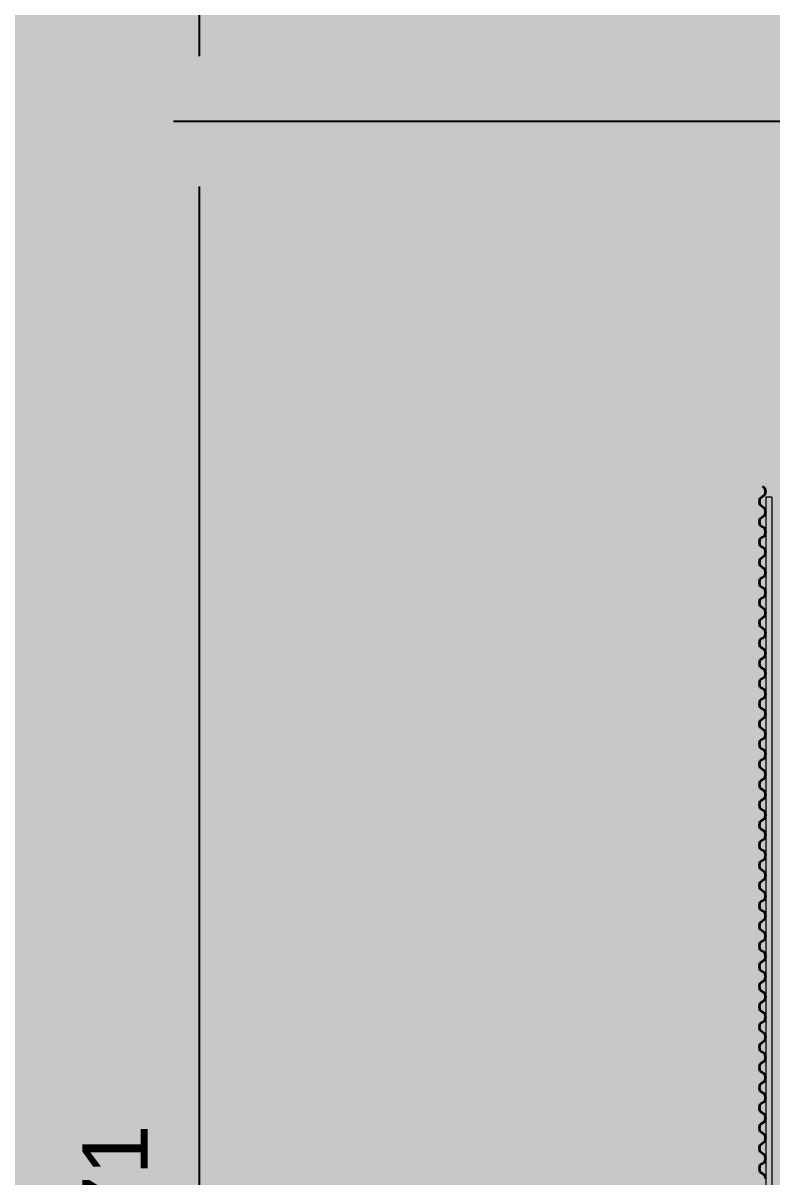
# Model space of a CAD drawing. Header units: millimetres. Extents: x 340455 to 340556, y 7380652 to 7380707.
# Drawn here: x 340479.01 to 340482.6, y 7380683.88 to 7380689.4 of the extents above; entities that cross this region are included whole.
import ezdxf

# ---------------------------------------------------------------- set-up
doc = ezdxf.new("R2010")
doc.units = ezdxf.units.MM
for name, color, linetype, lineweight in [('Anotações', 14, 'Continuous', 5), ('Cortado', 7, 'Continuous', 35), ('Hachuras', 8, 'Continuous', 5), ('Visto', 144, 'Continuous', 5)]:
    doc.layers.add(name, color=color, linetype=linetype, lineweight=lineweight)
doc.styles.add('UFABCSBC$0$ROMANS', font='arial.ttf')
doc.dimstyles.new('DIM', dxfattribs={"dimscale": 0.125, "dimtxt": 2.5, "dimasz": 2.5, "dimexe": 1, "dimexo": 1, "dimgap": 1.5, "dimtad": 1, "dimzin": 4, "dimtxsty": 'UFABCSBC$0$ROMANS', "dimcen": 0.09, "dimclrt": 256, "dimadec": 0, "dimazin": 0, "dimtfac": 1, "dimtix": 1, "dimtofl": 0, "dimtmove": 2, "dimatfit": 3, "dimfxl": 1, "dimtolj": 1, "dimtzin": 0, "dimarcsym": 0})

# ---------------------------------------------------------------- blocks, each defined once
blk = doc.blocks.new('SHAPE2DVIEW008')
at = {"color": 0}
for p, q in [((2491.6, -4591.2), (2508.7, -4586.8)), ((2491.6, -4591.2), (2508.7, -4586.8)), ((2508.7, -4586.8), (2525.8, -4591.2)), ((2508.7, -4586.8), (2525.8, -4591.2)), ((2588.4, -4591.2), (2605.5, -4586.8)), ((2588.4, -4591.2), (2605.5, -4586.8)), ((2605.5, -4586.8), (2622.6, -4591.2)), ((2605.5, -4586.8), (2622.6, -4591.2)), ((2685.2, -4591.2), (2702.3, -4586.8)), ((2685.2, -4591.2), (2702.3, -4586.8)), ((2702.3, -4586.8), (2719.4, -4591.2)), ((2702.3, -4586.8), (2719.4, -4591.2)), ((2782, -4591.2), (2799.1, -4586.8)), ((2782, -4591.2), (2799.1, -4586.8)), ((2799.1, -4586.8), (2816.2, -4591.2)), ((2799.1, -4586.8), (2816.2, -4591.2)), ((2878.8, -4591.2), (2895.9, -4586.8)), ((2878.8, -4591.2), (2895.9, -4586.8)), ((2895.9, -4586.8), (2913, -4591.2)), ((2895.9, -4586.8), (2913, -4591.2)), ((2975.6, -4591.2), (2992.7, -4586.8)), ((2975.6, -4591.2), (2992.7, -4586.8)), ((2992.7, -4586.8), (3009.8, -4591.2)), ((2992.7, -4586.8), (3009.8, -4591.2)), ((3072.4, -4591.2), (3089.5, -4586.8)), ((3072.4, -4591.2), (3089.5, -4586.8)), ((3089.5, -4586.8), (3106.6, -4591.2)), ((3089.5, -4586.8), (3106.6, -4591.2)), ((3169.2, -4591.2), (3186.3, -4586.8)), ((3169.2, -4591.2), (3186.3, -4586.8)), ((3186.3, -4586.8), (3203.4, -4591.2)), ((3186.3, -4586.8), (3203.4, -4591.2)), ((3266, -4591.2), (3283.1, -4586.8)), ((3266, -4591.2), (3283.1, -4586.8)), ((3283.1, -4586.8), (3300.2, -4591.2)), ((3283.1, -4586.8), (3300.2, -4591.2)), ((3362.8, -4591.2), (3379.9, -4586.8)), ((3362.8, -4591.2), (3379.9, -4586.8)), ((3379.9, -4586.8), (3397, -4591.2)), ((3379.9, -4586.8), (3397, -4591.2)), ((3459.6, -4591.2), (3476.7, -4586.8)), ((3459.6, -4591.2), (3476.7, -4586.8)), ((3476.7, -4586.8), (3493.8, -4591.2)), ((3476.7, -4586.8), (3493.8, -4591.2)), ((3556.4, -4591.2), (3573.5, -4586.8)), ((3556.4, -4591.2), (3573.5, -4586.8)), ((3573.5, -4586.8), (3590.6, -4591.2)), ((3573.5, -4586.8), (3590.6, -4591.2)), ((3653.2, -4591.2), (3670.3, -4586.8)), ((3653.2, -4591.2), (3670.3, -4586.8)), ((3670.3, -4586.8), (3687.4, -4591.2)), ((3670.3, -4586.8), (3687.4, -4591.2)), ((3750, -4591.2), (3767.1, -4586.8)), ((3750, -4591.2), (3767.1, -4586.8)), ((3767.1, -4586.8), (3784.2, -4591.2)), ((3767.1, -4586.8), (3784.2, -4591.2)), ((3846.8, -4591.2), (3863.9, -4586.8)), ((3846.8, -4591.2), (3863.9, -4586.8)), ((3863.9, -4586.8), (3881, -4591.2)), ((3863.9, -4586.8), (3881, -4591.2)), ((3943.6, -4591.2), (3960.7, -4586.8)), ((3943.6, -4591.2), (3960.7, -4586.8)), ((3960.7, -4586.8), (3977.8, -4591.2)), ((3960.7, -4586.8), (3977.8, -4591.2)), ((4040.4, -4591.2), (4057.5, -4586.8)), ((4040.4, -4591.2), (4057.5, -4586.8)), ((4057.5, -4586.8), (4074.6, -4591.2)), ((4057.5, -4586.8), (4074.6, -4591.2)), ((4137.2, -4591.2), (4154.3, -4586.8)), ((4137.2, -4591.2), (4154.3, -4586.8)), ((4154.3, -4586.8), (4171.4, -4591.2)), ((4154.3, -4586.8), (4171.4, -4591.2)), ((4234, -4591.2), (4251.1, -4586.8)), ((4234, -4591.2), (4251.1, -4586.8)), ((4251.1, -4586.8), (4268.2, -4591.2)), ((4251.1, -4586.8), (4268.2, -4591.2)), ((4330.8, -4591.2), (4347.9, -4586.8)), ((4330.8, -4591.2), (4347.9, -4586.8)), ((4347.9, -4586.8), (4365, -4591.2)), ((4347.9, -4586.8), (4365, -4591.2)), ((4427.6, -4591.2), (4444.7, -4586.8)), ((4427.6, -4591.2), (4444.7, -4586.8)), ((4444.7, -4586.8), (4461.8, -4591.2)), ((4444.7, -4586.8), (4461.8, -4591.2)), ((4524.4, -4591.2), (4541.5, -4586.8)), ((4524.4, -4591.2), (4541.5, -4586.8)), ((4541.5, -4586.8), (4558.6, -4591.2)), ((4541.5, -4586.8), (4558.6, -4591.2)), ((4621.2, -4591.2), (4638.3, -4586.8)), ((4621.2, -4591.2), (4638.3, -4586.8)), ((4638.3, -4586.8), (4655.4, -4591.2)), ((4638.3, -4586.8), (4655.4, -4591.2)), ((4718, -4591.2), (4735.1, -4586.8)), ((4718, -4591.2), (4735.1, -4586.8)), ((4735.1, -4586.8), (4752.2, -4591.2)), ((4735.1, -4586.8), (4752.2, -4591.2)), ((4814.8, -4591.2), (4831.9, -4586.8)), ((4814.8, -4591.2), (4831.9, -4586.8)), ((4831.9, -4586.8), (4849, -4591.2)), ((4831.9, -4586.8), (4849, -4591.2)), ((4911.6, -4591.2), (4928.7, -4586.8)), ((4911.6, -4591.2), (4928.7, -4586.8)), ((4928.7, -4586.8), (4945.8, -4591.2)), ((4928.7, -4586.8), (4945.8, -4591.2)), ((5008.4, -4591.2), (5025.5, -4586.8)), ((5008.4, -4591.2), (5025.5, -4586.8)), ((5025.5, -4586.8), (5042.6, -4591.2)), ((5025.5, -4586.8), (5042.6, -4591.2)), ((5105.2, -4591.2), (5122.3, -4586.8)), ((5105.2, -4591.2), (5122.3, -4586.8)), ((5122.3, -4586.8), (5139.4, -4591.2)), ((5122.3, -4586.8), (5139.4, -4591.2)), ((5202, -4591.2), (5219.1, -4586.8)), ((5202, -4591.2), (5219.1, -4586.8)), ((5219.1, -4586.8), (5236.2, -4591.2)), ((5219.1, -4586.8), (5236.2, -4591.2)), ((5298.8, -4591.2), (5315.9, -4586.8)), ((5298.8, -4591.2), (5315.9, -4586.8)), ((5315.9, -4586.8), (5333, -4591.2)), ((5315.9, -4586.8), (5333, -4591.2)), ((5395.6, -4591.2), (5412.7, -4586.8)), ((5395.6, -4591.2), (5412.7, -4586.8)), ((5412.7, -4586.8), (5429.8, -4591.2)), ((5412.7, -4586.8), (5429.8, -4591.2)), ((5492.4, -4591.2), (5509.5, -4586.8)), ((5492.4, -4591.2), (5509.5, -4586.8)), ((5509.5, -4586.8), (5526.6, -4591.2)), ((5509.5, -4586.8), (5526.6, -4591.2)), ((5589.2, -4591.2), (5606.3, -4586.8)), ((5589.2, -4591.2), (5606.3, -4586.8)), ((5606.3, -4586.8), (5623.4, -4591.2)), ((5606.3, -4586.8), (5623.4, -4591.2)), ((5686, -4591.2), (5703.1, -4586.8)), ((5686, -4591.2), (5703.1, -4586.8)), ((5703.1, -4586.8), (5720.2, -4591.2)), ((5703.1, -4586.8), (5720.2, -4591.2)), ((5724.9, -4617), (-3325.1, -4617)), ((2460.3, -4617), (2477.4, -4612.5)), ((2477.4, -4612.5), (2460.3, -4617)), ((2491.6, -4591.2), (2477.4, -4612.5)), ((2477.4, -4612.5), (2491.6, -4591.2)), ((2525.8, -4591.2), (2532.9, -4601.9)), ((2525.8, -4591.2), (2532.9, -4601.9)), ((2540, -4612.5), (2532.9, -4601.9)), ((2532.9, -4601.9), (2540, -4612.5)), ((2540, -4612.5), (2557.1, -4617)), ((2557.1, -4617), (2540, -4612.5)), ((2557.1, -4617), (2574.2, -4612.5)), ((2574.2, -4612.5), (2557.1, -4617)), ((2574.2, -4612.5), (2581.3, -4601.9)), ((2581.3, -4601.9), (2574.2, -4612.5)), ((2581.3, -4601.9), (2588.4, -4591.2)), ((2581.3, -4601.9), (2588.4, -4591.2)), ((2622.6, -4591.2), (2629.7, -4601.9)), ((2622.6, -4591.2), (2629.7, -4601.9)), ((2636.8, -4612.5), (2629.7, -4601.9)), ((2629.7, -4601.9), (2636.8, -4612.5)), ((2636.8, -4612.5), (2653.9, -4617)), ((2653.9, -4617), (2636.8, -4612.5)), ((2653.9, -4617), (2671, -4612.5)), ((2671, -4612.5), (2653.9, -4617)), ((2671, -4612.5), (2678.1, -4601.9)), ((2678.1, -4601.9), (2671, -4612.5)), ((2678.1, -4601.9), (2685.2, -4591.2)), ((2678.1, -4601.9), (2685.2, -4591.2)), ((2719.4, -4591.2), (2733.6, -4612.5)), ((2719.4, -4591.2), (2733.6, -4612.5)), ((2733.6, -4612.5), (2750.7, -4617)), ((2750.7, -4617), (2733.6, -4612.5)), ((2750.7, -4617), (2767.8, -4612.5)), ((2767.8, -4612.5), (2750.7, -4617)), ((2782, -4591.2), (2767.8, -4612.5)), ((2767.8, -4612.5), (2782, -4591.2)), ((2816.2, -4591.2), (2830.4, -4612.5)), ((2816.2, -4591.2), (2830.4, -4612.5)), ((2830.4, -4612.5), (2847.5, -4617)), ((2847.5, -4617), (2830.4, -4612.5)), ((2847.5, -4617), (2864.6, -4612.5)), ((2864.6, -4612.5), (2847.5, -4617)), ((2878.8, -4591.2), (2864.6, -4612.5)), ((2864.6, -4612.5), (2878.8, -4591.2)), ((2913, -4591.2), (2927.2, -4612.5)), ((2913, -4591.2), (2927.2, -4612.5)), ((2927.2, -4612.5), (2944.3, -4617)), ((2944.3, -4617), (2927.2, -4612.5)), ((2944.3, -4617), (2961.4, -4612.5)), ((2961.4, -4612.5), (2944.3, -4617)), ((2975.6, -4591.2), (2961.4, -4612.5)), ((2961.4, -4612.5), (2975.6, -4591.2)), ((3009.8, -4591.2), (3024, -4612.5)), ((3009.8, -4591.2), (3024, -4612.5)), ((3024, -4612.5), (3041.1, -4617)), ((3041.1, -4617), (3024, -4612.5)), ((3041.1, -4617), (3058.2, -4612.5)), ((3058.2, -4612.5), (3041.1, -4617)), ((3058.2, -4612.5), (3065.3, -4601.9)), ((3065.3, -4601.9), (3058.2, -4612.5)), ((3065.3, -4601.9), (3072.4, -4591.2)), ((3065.3, -4601.9), (3072.4, -4591.2)), ((3106.6, -4591.2), (3113.7, -4601.9)), ((3106.6, -4591.2), (3113.7, -4601.9)), ((3120.8, -4612.5), (3113.7, -4601.9)), ((3113.7, -4601.9), (3120.8, -4612.5)), ((3120.8, -4612.5), (3137.9, -4617)), ((3137.9, -4617), (3120.8, -4612.5)), ((3137.9, -4617), (3155, -4612.5)), ((3155, -4612.5), (3137.9, -4617)), ((3155, -4612.5), (3162.1, -4601.9)), ((3162.1, -4601.9), (3155, -4612.5)), ((3162.1, -4601.9), (3169.2, -4591.2)), ((3162.1, -4601.9), (3169.2, -4591.2)), ((3203.4, -4591.2), (3210.5, -4601.9)), ((3203.4, -4591.2), (3210.5, -4601.9)), ((3217.6, -4612.5), (3210.5, -4601.9)), ((3210.5, -4601.9), (3217.6, -4612.5)), ((3217.6, -4612.5), (3234.7, -4617)), ((3234.7, -4617), (3217.6, -4612.5)), ((3234.7, -4617), (3251.8, -4612.5)), ((3251.8, -4612.5), (3234.7, -4617)), ((3266, -4591.2), (3251.8, -4612.5)), ((3251.8, -4612.5), (3266, -4591.2)), ((3300.2, -4591.2), (3314.4, -4612.5)), ((3300.2, -4591.2), (3314.4, -4612.5)), ((3314.4, -4612.5), (3331.5, -4617)), ((3331.5, -4617), (3314.4, -4612.5)), ((3331.5, -4617), (3348.6, -4612.5)), ((3348.6, -4612.5), (3331.5, -4617)), ((3362.8, -4591.2), (3348.6, -4612.5)), ((3348.6, -4612.5), (3362.8, -4591.2)), ((3397, -4591.2), (3411.2, -4612.5)), ((3397, -4591.2), (3411.2, -4612.5)), ((3411.2, -4612.5), (3428.3, -4617)), ((3428.3, -4617), (3411.2, -4612.5)), ((3428.3, -4617), (3445.4, -4612.5)), ((3445.4, -4612.5), (3428.3, -4617)), ((3459.6, -4591.2), (3445.4, -4612.5)), ((3445.4, -4612.5), (3459.6, -4591.2)), ((3493.8, -4591.2), (3508, -4612.5)), ((3493.8, -4591.2), (3508, -4612.5)), ((3508, -4612.5), (3525.1, -4617)), ((3525.1, -4617), (3508, -4612.5)), ((3525.1, -4617), (3542.2, -4612.5)), ((3542.2, -4612.5), (3525.1, -4617)), ((3542.2, -4612.5), (3549.3, -4601.9)), ((3549.3, -4601.9), (3542.2, -4612.5)), ((3549.3, -4601.9), (3556.4, -4591.2)), ((3549.3, -4601.9), (3556.4, -4591.2)), ((3590.6, -4591.2), (3597.7, -4601.9)), ((3590.6, -4591.2), (3597.7, -4601.9)), ((3604.8, -4612.5), (3597.7, -4601.9)), ((3597.7, -4601.9), (3604.8, -4612.5)), ((3604.8, -4612.5), (3621.9, -4617)), ((3621.9, -4617), (3604.8, -4612.5)), ((3621.9, -4617), (3639, -4612.5)), ((3639, -4612.5), (3621.9, -4617)), ((3639, -4612.5), (3646.1, -4601.9)), ((3646.1, -4601.9), (3639, -4612.5)), ((3646.1, -4601.9), (3653.2, -4591.2)), ((3646.1, -4601.9), (3653.2, -4591.2)), ((3687.4, -4591.2), (3694.5, -4601.9)), ((3687.4, -4591.2), (3694.5, -4601.9)), ((3701.6, -4612.5), (3694.5, -4601.9)), ((3694.5, -4601.9), (3701.6, -4612.5)), ((3701.6, -4612.5), (3718.7, -4617)), ((3718.7, -4617), (3701.6, -4612.5)), ((3718.7, -4617), (3735.8, -4612.5)), ((3735.8, -4612.5), (3718.7, -4617)), ((3735.8, -4612.5), (3742.9, -4601.9)), ((3742.9, -4601.9), (3735.8, -4612.5)), ((3742.9, -4601.9), (3750, -4591.2)), ((3742.9, -4601.9), (3750, -4591.2)), ((3784.2, -4591.2), (3791.3, -4601.9)), ((3784.2, -4591.2), (3791.3, -4601.9)), ((3798.4, -4612.5), (3791.3, -4601.9)), ((3791.3, -4601.9), (3798.4, -4612.5)), ((3798.4, -4612.5), (3815.5, -4617)), ((3815.5, -4617), (3798.4, -4612.5)), ((3815.5, -4617), (3832.6, -4612.5)), ((3832.6, -4612.5), (3815.5, -4617)), ((3832.6, -4612.5), (3839.7, -4601.9)), ((3839.7, -4601.9), (3832.6, -4612.5)), ((3839.7, -4601.9), (3846.8, -4591.2)), ((3839.7, -4601.9), (3846.8, -4591.2)), ((3881, -4591.2), (3888.1, -4601.9)), ((3881, -4591.2), (3888.1, -4601.9)), ((3895.2, -4612.5), (3888.1, -4601.9)), ((3888.1, -4601.9), (3895.2, -4612.5)), ((3895.2, -4612.5), (3912.3, -4617)), ((3912.3, -4617), (3895.2, -4612.5)), ((3912.3, -4617), (3929.4, -4612.5)), ((3929.4, -4612.5), (3912.3, -4617)), ((3929.4, -4612.5), (3936.5, -4601.9)), ((3936.5, -4601.9), (3929.4, -4612.5)), ((3936.5, -4601.9), (3943.6, -4591.2)), ((3936.5, -4601.9), (3943.6, -4591.2)), ((3977.8, -4591.2), (3984.9, -4601.9)), ((3977.8, -4591.2), (3984.9, -4601.9)), ((3992, -4612.5), (3984.9, -4601.9)), ((3984.9, -4601.9), (3992, -4612.5)), ((3992, -4612.5), (4009.1, -4617)), ((4009.1, -4617), (3992, -4612.5)), ((4009.1, -4617), (4026.2, -4612.5)), ((4026.2, -4612.5), (4009.1, -4617)), ((4026.2, -4612.5), (4033.3, -4601.9)), ((4033.3, -4601.9), (4026.2, -4612.5)), ((4033.3, -4601.9), (4040.4, -4591.2)), ((4033.3, -4601.9), (4040.4, -4591.2)), ((4074.6, -4591.2), (4081.7, -4601.9)), ((4074.6, -4591.2), (4081.7, -4601.9)), ((4088.8, -4612.5), (4081.7, -4601.9)), ((4081.7, -4601.9), (4088.8, -4612.5)), ((4088.8, -4612.5), (4105.9, -4617)), ((4105.9, -4617), (4088.8, -4612.5)), ((4105.9, -4617), (4123, -4612.5)), ((4123, -4612.5), (4105.9, -4617)), ((4137.2, -4591.2), (4123, -4612.5)), ((4123, -4612.5), (4137.2, -4591.2)), ((4171.4, -4591.2), (4185.6, -4612.5)), ((4171.4, -4591.2), (4185.6, -4612.5)), ((4185.6, -4612.5), (4202.7, -4617)), ((4202.7, -4617), (4185.6, -4612.5)), ((4202.7, -4617), (4219.8, -4612.5)), ((4219.8, -4612.5), (4202.7, -4617)), ((4234, -4591.2), (4219.8, -4612.5)), ((4219.8, -4612.5), (4234, -4591.2)), ((4268.2, -4591.2), (4282.4, -4612.5)), ((4268.2, -4591.2), (4282.4, -4612.5)), ((4282.4, -4612.5), (4299.5, -4617)), ((4299.5, -4617), (4282.4, -4612.5)), ((4299.5, -4617), (4316.6, -4612.5)), ((4316.6, -4612.5), (4299.5, -4617)), ((4330.8, -4591.2), (4316.6, -4612.5)), ((4316.6, -4612.5), (4330.8, -4591.2)), ((4365, -4591.2), (4379.2, -4612.5)), ((4365, -4591.2), (4379.2, -4612.5)), ((4379.2, -4612.5), (4396.3, -4617)), ((4396.3, -4617), (4379.2, -4612.5)), ((4396.3, -4617), (4413.4, -4612.5)), ((4413.4, -4612.5), (4396.3, -4617)), ((4413.4, -4612.5), (4420.5, -4601.9)), ((4420.5, -4601.9), (4413.4, -4612.5)), ((4420.5, -4601.9), (4427.6, -4591.2)), ((4420.5, -4601.9), (4427.6, -4591.2)), ((4461.8, -4591.2), (4468.9, -4601.9)), ((4461.8, -4591.2), (4468.9, -4601.9)), ((4476, -4612.5), (4468.9, -4601.9)), ((4468.9, -4601.9), (4476, -4612.5)), ((4476, -4612.5), (4493.1, -4617)), ((4493.1, -4617), (4476, -4612.5)), ((4493.1, -4617), (4510.2, -4612.5)), ((4510.2, -4612.5), (4493.1, -4617)), ((4510.2, -4612.5), (4517.3, -4601.9)), ((4517.3, -4601.9), (4510.2, -4612.5)), ((4517.3, -4601.9), (4524.4, -4591.2)), ((4517.3, -4601.9), (4524.4, -4591.2)), ((4558.6, -4591.2), (4565.7, -4601.9)), ((4558.6, -4591.2), (4565.7, -4601.9)), ((4572.8, -4612.5), (4565.7, -4601.9)), ((4565.7, -4601.9), (4572.8, -4612.5)), ((4572.8, -4612.5), (4589.9, -4617)), ((4589.9, -4617), (4572.8, -4612.5)), ((4589.9, -4617), (4607, -4612.5)), ((4607, -4612.5), (4589.9, -4617)), ((4607, -4612.5), (4614.1, -4601.9)), ((4614.1, -4601.9), (4607, -4612.5)), ((4614.1, -4601.9), (4621.2, -4591.2)), ((4614.1, -4601.9), (4621.2, -4591.2)), ((4655.4, -4591.2), (4662.5, -4601.9)), ((4655.4, -4591.2), (4662.5, -4601.9)), ((4669.6, -4612.5), (4662.5, -4601.9)), ((4662.5, -4601.9), (4669.6, -4612.5)), ((4669.6, -4612.5), (4686.7, -4617)), ((4686.7, -4617), (4669.6, -4612.5)), ((4686.7, -4617), (4703.8, -4612.5)), ((4703.8, -4612.5), (4686.7, -4617)), ((4703.8, -4612.5), (4710.9, -4601.9)), ((4710.9, -4601.9), (4703.8, -4612.5)), ((4710.9, -4601.9), (4718, -4591.2)), ((4710.9, -4601.9), (4718, -4591.2)), ((4752.2, -4591.2), (4759.3, -4601.9)), ((4752.2, -4591.2), (4759.3, -4601.9)), ((4766.4, -4612.5), (4759.3, -4601.9)), ((4759.3, -4601.9), (4766.4, -4612.5)), ((4766.4, -4612.5), (4783.5, -4617)), ((4783.5, -4617), (4766.4, -4612.5)), ((4783.5, -4617), (4800.6, -4612.5)), ((4800.6, -4612.5), (4783.5, -4617)), ((4800.6, -4612.5), (4807.7, -4601.9)), ((4807.7, -4601.9), (4800.6, -4612.5)), ((4807.7, -4601.9), (4814.8, -4591.2)), ((4807.7, -4601.9), (4814.8, -4591.2)), ((4849, -4591.2), (4856.1, -4601.9)), ((4849, -4591.2), (4856.1, -4601.9)), ((4863.2, -4612.5), (4856.1, -4601.9)), ((4856.1, -4601.9), (4863.2, -4612.5)), ((4863.2, -4612.5), (4880.3, -4617)), ((4880.3, -4617), (4863.2, -4612.5)), ((4880.3, -4617), (4897.4, -4612.5)), ((4897.4, -4612.5), (4880.3, -4617)), ((4911.6, -4591.2), (4897.4, -4612.5)), ((4897.4, -4612.5), (4911.6, -4591.2)), ((4945.8, -4591.2), (4960, -4612.5)), ((4945.8, -4591.2), (4960, -4612.5)), ((4960, -4612.5), (4977.1, -4617)), ((4977.1, -4617), (4960, -4612.5)), ((4977.1, -4617), (4994.2, -4612.5)), ((4994.2, -4612.5), (4977.1, -4617)), ((5008.4, -4591.2), (4994.2, -4612.5)), ((4994.2, -4612.5), (5008.4, -4591.2)), ((5042.6, -4591.2), (5049.7, -4601.9)), ((5042.6, -4591.2), (5049.7, -4601.9)), ((5056.8, -4612.5), (5049.7, -4601.9)), ((5049.7, -4601.9), (5056.8, -4612.5)), ((5056.8, -4612.5), (5073.9, -4617)), ((5073.9, -4617), (5056.8, -4612.5)), ((5073.9, -4617), (5091, -4612.5)), ((5091, -4612.5), (5073.9, -4617)), ((5091, -4612.5), (5098.1, -4601.9)), ((5098.1, -4601.9), (5091, -4612.5)), ((5098.1, -4601.9), (5105.2, -4591.2)), ((5098.1, -4601.9), (5105.2, -4591.2)), ((5139.4, -4591.2), (5146.5, -4601.9)), ((5139.4, -4591.2), (5146.5, -4601.9)), ((5153.6, -4612.5), (5146.5, -4601.9)), ((5146.5, -4601.9), (5153.6, -4612.5)), ((5153.6, -4612.5), (5170.7, -4617)), ((5170.7, -4617), (5153.6, -4612.5)), ((5170.7, -4617), (5187.8, -4612.5)), ((5187.8, -4612.5), (5170.7, -4617)), ((5187.8, -4612.5), (5194.9, -4601.9)), ((5194.9, -4601.9), (5187.8, -4612.5)), ((5194.9, -4601.9), (5202, -4591.2)), ((5194.9, -4601.9), (5202, -4591.2)), ((5236.2, -4591.2), (5243.3, -4601.9)), ((5236.2, -4591.2), (5243.3, -4601.9)), ((5250.4, -4612.5), (5243.3, -4601.9)), ((5243.3, -4601.9), (5250.4, -4612.5)), ((5250.4, -4612.5), (5267.5, -4617)), ((5267.5, -4617), (5250.4, -4612.5)), ((5267.5, -4617), (5284.6, -4612.5)), ((5284.6, -4612.5), (5267.5, -4617)), ((5284.6, -4612.5), (5291.7, -4601.9)), ((5291.7, -4601.9), (5284.6, -4612.5)), ((5291.7, -4601.9), (5298.8, -4591.2)), ((5291.7, -4601.9), (5298.8, -4591.2)), ((5333, -4591.2), (5340.1, -4601.9)), ((5333, -4591.2), (5340.1, -4601.9)), ((5347.2, -4612.5), (5340.1, -4601.9)), ((5340.1, -4601.9), (5347.2, -4612.5)), ((5347.2, -4612.5), (5364.3, -4617)), ((5364.3, -4617), (5347.2, -4612.5)), ((5364.3, -4617), (5381.4, -4612.5)), ((5381.4, -4612.5), (5364.3, -4617)), ((5381.4, -4612.5), (5388.5, -4601.9)), ((5388.5, -4601.9), (5381.4, -4612.5)), ((5388.5, -4601.9), (5395.6, -4591.2)), ((5388.5, -4601.9), (5395.6, -4591.2)), ((5429.8, -4591.2), (5436.9, -4601.9)), ((5429.8, -4591.2), (5436.9, -4601.9)), ((5444, -4612.5), (5436.9, -4601.9)), ((5436.9, -4601.9), (5444, -4612.5)), ((5444, -4612.5), (5461.1, -4617)), ((5461.1, -4617), (5444, -4612.5)), ((5461.1, -4617), (5478.2, -4612.5)), ((5478.2, -4612.5), (5461.1, -4617)), ((5478.2, -4612.5), (5485.3, -4601.9)), ((5485.3, -4601.9), (5478.2, -4612.5)), ((5485.3, -4601.9), (5492.4, -4591.2)), ((5485.3, -4601.9), (5492.4, -4591.2)), ((5526.6, -4591.2), (5533.7, -4601.9)), ((5526.6, -4591.2), (5533.7, -4601.9)), ((5540.8, -4612.5), (5533.7, -4601.9)), ((5533.7, -4601.9), (5540.8, -4612.5)), ((5540.8, -4612.5), (5557.9, -4617)), ((5557.9, -4617), (5540.8, -4612.5)), ((5557.9, -4617), (5575, -4612.5)), ((5575, -4612.5), (5557.9, -4617)), ((5575, -4612.5), (5582.1, -4601.9)), ((5582.1, -4601.9), (5575, -4612.5)), ((5582.1, -4601.9), (5589.2, -4591.2)), ((5582.1, -4601.9), (5589.2, -4591.2)), ((5623.4, -4591.2), (5630.5, -4601.9)), ((5623.4, -4591.2), (5630.5, -4601.9)), ((5637.6, -4612.5), (5630.5, -4601.9)), ((5630.5, -4601.9), (5637.6, -4612.5)), ((5637.6, -4612.5), (5654.7, -4617)), ((5654.7, -4617), (5637.6, -4612.5)), ((5654.7, -4617), (5671.8, -4612.5)), ((5671.8, -4612.5), (5654.7, -4617)), ((5671.8, -4612.5), (5678.9, -4601.9)), ((5678.9, -4601.9), (5671.8, -4612.5)), ((5678.9, -4601.9), (5686, -4591.2)), ((5678.9, -4601.9), (5686, -4591.2)), ((5720.2, -4591.2), (5727.3, -4601.9)), ((5720.2, -4591.2), (5727.3, -4601.9)), ((5724.9, -4647), (5724.9, -4617)), ((5734.4, -4612.5), (5727.3, -4601.9)), ((5727.3, -4601.9), (5734.4, -4612.5)), ((5734.4, -4612.5), (5751.5, -4617)), ((5751.5, -4617), (5734.4, -4612.5)), ((5751.5, -4617), (5768.6, -4612.5)), ((5768.6, -4612.5), (5751.5, -4617)), ((5768.6, -4612.5), (5775.7, -4601.9)), ((5775.7, -4601.9), (5768.6, -4612.5)), ((5724.9, -4647), (-3325.1, -4647))]:
    blk.add_line(p, q, dxfattribs=at)
blk = doc.blocks.new('SHAPE2DVIEW012')
at = {"color": 0}
for p, q in [((2491.6, -4591.2), (2508.7, -4586.8)), ((2508.7, -4586.8), (2525.8, -4591.2)), ((2588.4, -4591.2), (2605.5, -4586.8)), ((2605.5, -4586.8), (2622.6, -4591.2)), ((2685.2, -4591.2), (2702.3, -4586.8)), ((2702.3, -4586.8), (2719.4, -4591.2)), ((2782, -4591.2), (2799.1, -4586.8)), ((2799.1, -4586.8), (2816.2, -4591.2)), ((2878.8, -4591.2), (2895.9, -4586.8)), ((2895.9, -4586.8), (2913, -4591.2)), ((2975.6, -4591.2), (2992.7, -4586.8)), ((2992.7, -4586.8), (3009.8, -4591.2)), ((3072.4, -4591.2), (3089.5, -4586.8)), ((3089.5, -4586.8), (3106.6, -4591.2)), ((3169.2, -4591.2), (3186.3, -4586.8)), ((3186.3, -4586.8), (3203.4, -4591.2)), ((3266, -4591.2), (3283.1, -4586.8)), ((3283.1, -4586.8), (3300.2, -4591.2)), ((3362.8, -4591.2), (3379.9, -4586.8)), ((3379.9, -4586.8), (3397, -4591.2)), ((3459.6, -4591.2), (3476.7, -4586.8)), ((3476.7, -4586.8), (3493.8, -4591.2)), ((3556.4, -4591.2), (3573.5, -4586.8)), ((3573.5, -4586.8), (3590.6, -4591.2)), ((3653.2, -4591.2), (3670.3, -4586.8)), ((3670.3, -4586.8), (3687.4, -4591.2)), ((3750, -4591.2), (3767.1, -4586.8)), ((3767.1, -4586.8), (3784.2, -4591.2)), ((3846.8, -4591.2), (3863.9, -4586.8)), ((3863.9, -4586.8), (3881, -4591.2)), ((3943.6, -4591.2), (3960.7, -4586.8)), ((3960.7, -4586.8), (3977.8, -4591.2)), ((4040.4, -4591.2), (4057.5, -4586.8)), ((4057.5, -4586.8), (4074.6, -4591.2)), ((4137.2, -4591.2), (4154.3, -4586.8)), ((4154.3, -4586.8), (4171.4, -4591.2)), ((4234, -4591.2), (4251.1, -4586.8)), ((4251.1, -4586.8), (4268.2, -4591.2)), ((4330.8, -4591.2), (4347.9, -4586.8)), ((4347.9, -4586.8), (4365, -4591.2)), ((4427.6, -4591.2), (4444.7, -4586.8)), ((4444.7, -4586.8), (4461.8, -4591.2)), ((4524.4, -4591.2), (4541.5, -4586.8)), ((4541.5, -4586.8), (4558.6, -4591.2)), ((4621.2, -4591.2), (4638.3, -4586.8)), ((4638.3, -4586.8), (4655.4, -4591.2)), ((4718, -4591.2), (4735.1, -4586.8)), ((4735.1, -4586.8), (4752.2, -4591.2)), ((4814.8, -4591.2), (4831.9, -4586.8)), ((4831.9, -4586.8), (4849, -4591.2)), ((4911.6, -4591.2), (4928.7, -4586.8)), ((4928.7, -4586.8), (4945.8, -4591.2)), ((5008.4, -4591.2), (5025.5, -4586.8)), ((5025.5, -4586.8), (5042.6, -4591.2)), ((5105.2, -4591.2), (5122.3, -4586.8)), ((5122.3, -4586.8), (5139.4, -4591.2)), ((5202, -4591.2), (5219.1, -4586.8)), ((5219.1, -4586.8), (5236.2, -4591.2)), ((5298.8, -4591.2), (5315.9, -4586.8)), ((5315.9, -4586.8), (5333, -4591.2)), ((5395.6, -4591.2), (5412.7, -4586.8)), ((5412.7, -4586.8), (5429.8, -4591.2)), ((5492.4, -4591.2), (5509.5, -4586.8)), ((5509.5, -4586.8), (5526.6, -4591.2)), ((5589.2, -4591.2), (5606.3, -4586.8)), ((5606.3, -4586.8), (5623.4, -4591.2)), ((5686, -4591.2), (5703.1, -4586.8)), ((5703.1, -4586.8), (5720.2, -4591.2)), ((2460.3, -4617), (2477.4, -4612.5)), ((2477.4, -4612.5), (2491.6, -4591.2)), ((2525.8, -4591.2), (2532.9, -4601.9)), ((2532.9, -4601.9), (2540, -4612.5)), ((2540, -4612.5), (2557.1, -4617)), ((2557.1, -4617), (2574.2, -4612.5)), ((2574.2, -4612.5), (2581.3, -4601.9)), ((2581.3, -4601.9), (2588.4, -4591.2)), ((2622.6, -4591.2), (2629.7, -4601.9)), ((2629.7, -4601.9), (2636.8, -4612.5)), ((2636.8, -4612.5), (2653.9, -4617)), ((2653.9, -4617), (2671, -4612.5)), ((2671, -4612.5), (2678.1, -4601.9)), ((2678.1, -4601.9), (2685.2, -4591.2)), ((2719.4, -4591.2), (2733.6, -4612.5)), ((2733.6, -4612.5), (2750.7, -4617)), ((2750.7, -4617), (2767.8, -4612.5)), ((2767.8, -4612.5), (2782, -4591.2)), ((2816.2, -4591.2), (2830.4, -4612.5)), ((2830.4, -4612.5), (2847.5, -4617)), ((2847.5, -4617), (2864.6, -4612.5)), ((2864.6, -4612.5), (2878.8, -4591.2)), ((2913, -4591.2), (2927.2, -4612.5)), ((2927.2, -4612.5), (2944.3, -4617)), ((2944.3, -4617), (2961.4, -4612.5)), ((2961.4, -4612.5), (2975.6, -4591.2)), ((3009.8, -4591.2), (3024, -4612.5)), ((3024, -4612.5), (3041.1, -4617)), ((3041.1, -4617), (3058.2, -4612.5)), ((3058.2, -4612.5), (3065.3, -4601.9)), ((3065.3, -4601.9), (3072.4, -4591.2)), ((3106.6, -4591.2), (3113.7, -4601.9)), ((3113.7, -4601.9), (3120.8, -4612.5)), ((3120.8, -4612.5), (3137.9, -4617)), ((3137.9, -4617), (3155, -4612.5)), ((3155, -4612.5), (3162.1, -4601.9)), ((3162.1, -4601.9), (3169.2, -4591.2)), ((3203.4, -4591.2), (3210.5, -4601.9)), ((3210.5, -4601.9), (3217.6, -4612.5)), ((3217.6, -4612.5), (3234.7, -4617)), ((3234.7, -4617), (3251.8, -4612.5)), ((3251.8, -4612.5), (3266, -4591.2)), ((3300.2, -4591.2), (3314.4, -4612.5)), ((3314.4, -4612.5), (3331.5, -4617)), ((3331.5, -4617), (3348.6, -4612.5)), ((3348.6, -4612.5), (3362.8, -4591.2)), ((3397, -4591.2), (3411.2, -4612.5)), ((3411.2, -4612.5), (3428.3, -4617)), ((3428.3, -4617), (3445.4, -4612.5)), ((3445.4, -4612.5), (3459.6, -4591.2)), ((3493.8, -4591.2), (3508, -4612.5)), ((3508, -4612.5), (3525.1, -4617)), ((3525.1, -4617), (3542.2, -4612.5)), ((3542.2, -4612.5), (3549.3, -4601.9)), ((3549.3, -4601.9), (3556.4, -4591.2)), ((3590.6, -4591.2), (3597.7, -4601.9)), ((3597.7, -4601.9), (3604.8, -4612.5)), ((3604.8, -4612.5), (3621.9, -4617)), ((3621.9, -4617), (3639, -4612.5)), ((3639, -4612.5), (3646.1, -4601.9)), ((3646.1, -4601.9), (3653.2, -4591.2)), ((3687.4, -4591.2), (3694.5, -4601.9)), ((3694.5, -4601.9), (3701.6, -4612.5)), ((3701.6, -4612.5), (3718.7, -4617)), ((3718.7, -4617), (3735.8, -4612.5)), ((3735.8, -4612.5), (3742.9, -4601.9)), ((3742.9, -4601.9), (3750, -4591.2)), ((3784.2, -4591.2), (3791.3, -4601.9)), ((3791.3, -4601.9), (3798.4, -4612.5)), ((3798.4, -4612.5), (3815.5, -4617)), ((3815.5, -4617), (3832.6, -4612.5)), ((3832.6, -4612.5), (3839.7, -4601.9)), ((3839.7, -4601.9), (3846.8, -4591.2)), ((3881, -4591.2), (3888.1, -4601.9)), ((3888.1, -4601.9), (3895.2, -4612.5)), ((3895.2, -4612.5), (3912.3, -4617)), ((3912.3, -4617), (3929.4, -4612.5)), ((3929.4, -4612.5), (3936.5, -4601.9)), ((3936.5, -4601.9), (3943.6, -4591.2)), ((3977.8, -4591.2), (3984.9, -4601.9)), ((3984.9, -4601.9), (3992, -4612.5)), ((3992, -4612.5), (4009.1, -4617)), ((4009.1, -4617), (4026.2, -4612.5)), ((4026.2, -4612.5), (4033.3, -4601.9)), ((4033.3, -4601.9), (4040.4, -4591.2)), ((4074.6, -4591.2), (4081.7, -4601.9)), ((4081.7, -4601.9), (4088.8, -4612.5)), ((4088.8, -4612.5), (4105.9, -4617)), ((4105.9, -4617), (4123, -4612.5)), ((4123, -4612.5), (4137.2, -4591.2)), ((4171.4, -4591.2), (4185.6, -4612.5)), ((4185.6, -4612.5), (4202.7, -4617)), ((4202.7, -4617), (4219.8, -4612.5)), ((4219.8, -4612.5), (4234, -4591.2)), ((4268.2, -4591.2), (4282.4, -4612.5)), ((4282.4, -4612.5), (4299.5, -4617)), ((4299.5, -4617), (4316.6, -4612.5)), ((4316.6, -4612.5), (4330.8, -4591.2)), ((4365, -4591.2), (4379.2, -4612.5)), ((4379.2, -4612.5), (4396.3, -4617)), ((4396.3, -4617), (4413.4, -4612.5)), ((4413.4, -4612.5), (4420.5, -4601.9)), ((4420.5, -4601.9), (4427.6, -4591.2)), ((4461.8, -4591.2), (4468.9, -4601.9)), ((4468.9, -4601.9), (4476, -4612.5)), ((4476, -4612.5), (4493.1, -4617)), ((4493.1, -4617), (4510.2, -4612.5)), ((4510.2, -4612.5), (4517.3, -4601.9)), ((4517.3, -4601.9), (4524.4, -4591.2)), ((4558.6, -4591.2), (4565.7, -4601.9)), ((4565.7, -4601.9), (4572.8, -4612.5)), ((4572.8, -4612.5), (4589.9, -4617)), ((4589.9, -4617), (4607, -4612.5)), ((4607, -4612.5), (4614.1, -4601.9)), ((4614.1, -4601.9), (4621.2, -4591.2)), ((4655.4, -4591.2), (4662.5, -4601.9)), ((4662.5, -4601.9), (4669.6, -4612.5)), ((4669.6, -4612.5), (4686.7, -4617)), ((4686.7, -4617), (4703.8, -4612.5)), ((4703.8, -4612.5), (4710.9, -4601.9)), ((4710.9, -4601.9), (4718, -4591.2)), ((4752.2, -4591.2), (4759.3, -4601.9)), ((4759.3, -4601.9), (4766.4, -4612.5)), ((4766.4, -4612.5), (4783.5, -4617)), ((4783.5, -4617), (4800.6, -4612.5)), ((4800.6, -4612.5), (4807.7, -4601.9)), ((4807.7, -4601.9), (4814.8, -4591.2)), ((4849, -4591.2), (4856.1, -4601.9)), ((4856.1, -4601.9), (4863.2, -4612.5)), ((4863.2, -4612.5), (4880.3, -4617)), ((4880.3, -4617), (4897.4, -4612.5)), ((4897.4, -4612.5), (4911.6, -4591.2)), ((4945.8, -4591.2), (4960, -4612.5)), ((4960, -4612.5), (4977.1, -4617)), ((4977.1, -4617), (4994.2, -4612.5)), ((4994.2, -4612.5), (5008.4, -4591.2)), ((5042.6, -4591.2), (5049.7, -4601.9)), ((5049.7, -4601.9), (5056.8, -4612.5)), ((5056.8, -4612.5), (5073.9, -4617)), ((5073.9, -4617), (5091, -4612.5)), ((5091, -4612.5), (5098.1, -4601.9)), ((5098.1, -4601.9), (5105.2, -4591.2)), ((5139.4, -4591.2), (5146.5, -4601.9)), ((5146.5, -4601.9), (5153.6, -4612.5)), ((5153.6, -4612.5), (5170.7, -4617)), ((5170.7, -4617), (5187.8, -4612.5)), ((5187.8, -4612.5), (5194.9, -4601.9)), ((5194.9, -4601.9), (5202, -4591.2)), ((5236.2, -4591.2), (5243.3, -4601.9)), ((5243.3, -4601.9), (5250.4, -4612.5)), ((5250.4, -4612.5), (5267.5, -4617)), ((5267.5, -4617), (5284.6, -4612.5)), ((5284.6, -4612.5), (5291.7, -4601.9)), ((5291.7, -4601.9), (5298.8, -4591.2)), ((5333, -4591.2), (5340.1, -4601.9)), ((5340.1, -4601.9), (5347.2, -4612.5)), ((5347.2, -4612.5), (5364.3, -4617)), ((5364.3, -4617), (5381.4, -4612.5)), ((5381.4, -4612.5), (5388.5, -4601.9)), ((5388.5, -4601.9), (5395.6, -4591.2)), ((5429.8, -4591.2), (5436.9, -4601.9)), ((5436.9, -4601.9), (5444, -4612.5)), ((5444, -4612.5), (5461.1, -4617)), ((5461.1, -4617), (5478.2, -4612.5)), ((5478.2, -4612.5), (5485.3, -4601.9)), ((5485.3, -4601.9), (5492.4, -4591.2)), ((5526.6, -4591.2), (5533.7, -4601.9)), ((5533.7, -4601.9), (5540.8, -4612.5)), ((5540.8, -4612.5), (5557.9, -4617)), ((5557.9, -4617), (5575, -4612.5)), ((5575, -4612.5), (5582.1, -4601.9)), ((5582.1, -4601.9), (5589.2, -4591.2)), ((5623.4, -4591.2), (5630.5, -4601.9)), ((5630.5, -4601.9), (5637.6, -4612.5)), ((5637.6, -4612.5), (5654.7, -4617)), ((5654.7, -4617), (5671.8, -4612.5)), ((5671.8, -4612.5), (5678.9, -4601.9)), ((5678.9, -4601.9), (5686, -4591.2)), ((5720.2, -4591.2), (5727.3, -4601.9)), ((5727.3, -4601.9), (5734.4, -4612.5)), ((5734.4, -4612.5), (5751.5, -4617)), ((5751.5, -4617), (5768.6, -4612.5)), ((5768.6, -4612.5), (5775.7, -4601.9))]:
    blk.add_line(p, q, dxfattribs=at)
blk = doc.blocks.new('*D8')
at = {"layer": 'Anotações', "color": 0, "lineweight": -2, "ltscale": 5}
for p, q in [((340483.6317, 7380695.5864), (340479.7343, 7380695.5864)), ((340483.6316, 7380688.9338), (340479.7343, 7380688.9338))]:
    blk.add_line(p, q, dxfattribs=at)
at = {"layer": 'Anotações', "color": 0, "linetype": 'ByBlock', "lineweight": -2, "ltscale": 5}
blk.add_line((340479.8593, 7380689.2463), (340479.8593, 7380695.2739), dxfattribs=at)
at = {"layer": 'Anotações', "color": 0}
for points in [[(340479.9114, 7380695.2739), (340479.8073, 7380695.2739), (340479.8593, 7380695.5864)], [(340479.8073, 7380689.2463), (340479.9114, 7380689.2463), (340479.8593, 7380688.9338)]]:
    blk.add_solid(points, dxfattribs=at)
at = {"layer": 'Defpoints', "color": 0}
for p in [(340479.8593, 7380695.5864), (340483.7567, 7380695.5864), (340483.7566, 7380688.9338)]:
    blk.add_point(p, dxfattribs=at)
at = {"layer": 'Anotações', "insert": (340479.484, 7380692.2601), "char_height": 0.3125, "attachment_point": 5, "rotation": 90, "style": 'UFABCSBC$0$ROMANS'}
blk.add_mtext('\\A1;6,65', dxfattribs=at)
blk = doc.blocks.new('*D9')
at = {"layer": 'Anotações', "color": 0, "lineweight": -2, "ltscale": 5}
for p, q in [((340483.6316, 7380688.9338), (340479.7343, 7380688.9338)), ((340482.5378, 7380678.2288), (340479.7343, 7380678.2288))]:
    blk.add_line(p, q, dxfattribs=at)
at = {"layer": 'Anotações', "color": 0, "linetype": 'ByBlock', "lineweight": -2, "ltscale": 5}
blk.add_line((340479.8593, 7380678.5413), (340479.8593, 7380688.6213), dxfattribs=at)
at = {"layer": 'Anotações', "color": 0}
for points in [[(340479.9114, 7380688.6213), (340479.8073, 7380688.6213), (340479.8593, 7380688.9338)], [(340479.8073, 7380678.5413), (340479.9114, 7380678.5413), (340479.8593, 7380678.2288)]]:
    blk.add_solid(points, dxfattribs=at)
at = {"layer": 'Defpoints', "color": 0}
for p in [(340479.8593, 7380688.9338), (340483.7566, 7380688.9338), (340482.6628, 7380678.2288)]:
    blk.add_point(p, dxfattribs=at)
at = {"layer": 'Anotações', "insert": (340479.484, 7380683.5813), "char_height": 0.3125, "attachment_point": 5, "rotation": 90, "style": 'UFABCSBC$0$ROMANS'}
blk.add_mtext('\\A1;10,71', dxfattribs=at)

msp = doc.modelspace()

# ---------------------------------------------------------------- hatches: boundary and pattern name
at = {"layer": 'Hachuras', "ltscale": 5, "true_color": 0xdce2d0, "transparency": 50331648}
h = msp.add_hatch(color=254, dxfattribs=at)
h.paths.add_polyline_path([(340467.8176, 7380651.6419), (340467.8174, 7380695.4466), (340514.2894, 7380695.4461), (340514.2735, 7380651.6419)])
h.paths.add_polyline_path([(340502.2559, 7380681.813), (340498.2559, 7380681.813), (340498.2559, 7380689.813), (340502.2559, 7380689.813), (340508.6559, 7380689.813), (340508.6559, 7380673.813), (340502.2559, 7380673.813)], flags=16)
h.paths.add_polyline_path([(340497.4559, 7380688.8062), (340497.4559, 7380688.2062), (340498.0559, 7380688.2062), (340498.0559, 7380688.8062)], flags=16)
h.paths.add_polyline_path([(340483.7566, 7380688.9338), (340486.0866, 7380688.9337), (340486.0866, 7380688.3337), (340485.7866, 7380688.3337), (340485.7866, 7380686.9892), (340486.8488, 7380686.9892), (340486.859, 7380678.1209), (340487.5757, 7380678.1209), (340487.5757, 7380674.8309), (340482.9505, 7380674.8309), (340482.9505, 7380678.2288), (340482.6628, 7380678.2288), (340482.6628, 7380686.9892), (340483.7566, 7380686.9892)], flags=16)
h.paths.add_polyline_path([(340487.4208, 7380687.7071), (340487.4208, 7380687.1071), (340488.0208, 7380687.1071), (340488.0208, 7380687.7071)], flags=16)
h.paths.add_polyline_path([(340487.4208, 7380672.763), (340487.4208, 7380672.163), (340488.0208, 7380672.163), (340488.0208, 7380672.763)], flags=16)
h.paths.add_polyline_path([(340509.0559, 7380672.763), (340509.0559, 7380672.163), (340509.6559, 7380672.163), (340509.6559, 7380672.763)], flags=16)
h.paths.add_polyline_path([(340509.0559, 7380682.113), (340509.0559, 7380681.513), (340509.6559, 7380681.513), (340509.6559, 7380682.113)], flags=16)
edge = h.paths.add_edge_path(flags=16)
edge.add_arc((340509.3559, 7380688.0552), 0.3, 0, 360)
h.paths.add_polyline_path([(340483.8626, 7380674.0665), (340483.8626, 7380674.6716), (340483.2716, 7380674.6716), (340483.2716, 7380674.0665)], flags=16)
h.paths.add_polyline_path([(340484.2066, 7380673.328), (340484.2066, 7380673.933), (340483.6156, 7380673.933), (340483.6156, 7380673.328)], flags=16)
h.paths.add_polyline_path([(340483.4977, 7380673.0571), (340483.4977, 7380673.6621), (340482.9067, 7380673.6621), (340482.9067, 7380673.0571)], flags=16)
h.paths.add_polyline_path([(340484.2066, 7380672.5038), (340484.2066, 7380673.1088), (340483.6156, 7380673.1088), (340483.6156, 7380672.5038)], flags=16)
h.paths.add_polyline_path([(340483.5207, 7380672.0715), (340483.5207, 7380672.6766), (340482.9297, 7380672.6766), (340482.9297, 7380672.0715)], flags=16)
h.paths.add_polyline_path([(340483.8839, 7380671.3798), (340483.8839, 7380671.9849), (340483.2929, 7380671.9849), (340483.2929, 7380671.3798)], flags=16)
h.paths.add_polyline_path([(340483.4798, 7380669.998), (340483.4798, 7380670.6031), (340482.8888, 7380670.6031), (340482.8888, 7380669.998)], flags=16)
h.paths.add_polyline_path([(340484.0714, 7380668.353), (340484.0714, 7380668.9581), (340483.4804, 7380668.9581), (340483.4804, 7380668.353)], flags=16)
h.paths.add_polyline_path([(340482.1631, 7380675.5238), (340482.1631, 7380674.9188), (340482.7541, 7380674.9188), (340482.7541, 7380675.5238)], flags=16)
h.paths.add_polyline_path([(340481.8119, 7380676.2353), (340481.8119, 7380675.6302), (340482.4029, 7380675.6302), (340482.4029, 7380676.2353)], flags=16)
h.paths.add_polyline_path([(340481.3796, 7380675.5148), (340481.3796, 7380674.9098), (340481.9706, 7380674.9098), (340481.9706, 7380675.5148)], flags=16)
h.paths.add_polyline_path([(340480.6591, 7380675.821), (340480.6591, 7380675.216), (340481.2501, 7380675.216), (340481.2501, 7380675.821)], flags=16)
h.paths.add_polyline_path([(340479.9567, 7380676.1182), (340479.9567, 7380675.5132), (340480.5477, 7380675.5132), (340480.5477, 7380676.1182)], flags=16)
h.paths.add_polyline_path([(340479.1192, 7380675.713), (340479.1192, 7380675.1079), (340479.7102, 7380675.1079), (340479.7102, 7380675.713)], flags=16)
h.paths.add_polyline_path([(340478.3176, 7380675.4158), (340478.3176, 7380674.8107), (340478.9086, 7380674.8107), (340478.9086, 7380675.4158)], flags=16)
h.paths.add_polyline_path([(340476.6336, 7380675.8841), (340476.6336, 7380675.279), (340477.2246, 7380675.279), (340477.2246, 7380675.8841)], flags=16)
h.paths.add_polyline_path([(340474.4797, 7380674.894), (340474.4797, 7380675.4991), (340473.8887, 7380675.4991), (340473.8887, 7380674.894)], flags=16)

# ---------------------------------------------------------------- block references
at = {"layer": 'Cortado', "xscale": 0.001, "yscale": 0.001, "zscale": 0.001, "rotation": 90}
msp.add_blockref('SHAPE2DVIEW012', (340477.9558, 7380681.4088), dxfattribs=at)
at = {"layer": 'Visto', "xscale": 0.001, "yscale": 0.001, "zscale": 0.001, "rotation": 90}
msp.add_blockref('SHAPE2DVIEW008', (340477.9558, 7380681.4088), dxfattribs=at)

# ---------------------------------------------------------------- dimensions: what is measured, and where the dimension line sits
at = {"layer": 'Anotações', "ltscale": 5}
for base, p1, p2, picture, middle in [((340479.8593, 7380695.5864), (340483.7566, 7380688.9338), (340483.7567, 7380695.5864), '*D8', (340479.484, 7380692.2601)), ((340479.85934, 7380688.93377), (340482.66285, 7380678.22876), (340483.75662, 7380688.93377), '*D9', (340479.48404, 7380683.58127))]:
    dim = msp.add_linear_dim(base=base, p1=p1, p2=p2, angle=90, dimstyle='DIM', override={"dimlfac": 1}, dxfattribs=at)
    dim.commit()
    dim.dimension.update_dxf_attribs({"geometry": picture, "text_midpoint": middle})

doc.saveas('drawing.dxf')
